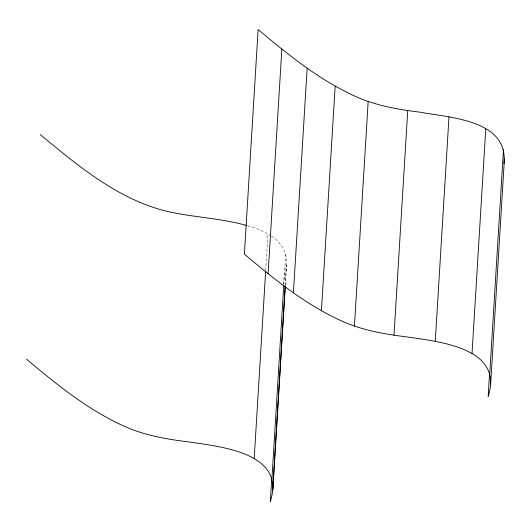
<?xml version="1.0" encoding="UTF-8"?>
<svg xmlns="http://www.w3.org/2000/svg" width="531" height="531" viewBox="0 0 531 531"><rect width="100%" height="100%" fill="white"/><g stroke="black" fill="none" stroke-linecap="round" stroke-linejoin="round"><path stroke-width="0.4" stroke-dasharray="2.65 1.99" d="M265.712 270.219L267.936 233.879M283.614 284.258C283.468 274.374 288.565 264.889 285.744 254.96C283.667 247.054 278.178 240.523 271.434 236.096M283.82 284.291L285.638 254.561M285.26 285.525L286.474 265.706M285.28 285.412L286.548 264.763M247.665 225.794C255.75 228.038 263.628 231.171 270.777 235.605"/><path stroke-width="0.8" d="M254.196 458.518L265.666 271.042M268.109 273.757L281.848 49.117M271.746 478.338L270.332 501.463C286.322 452.538 220.179 446.617 188.014 441.832C165.884 439.124 143.629 435.154 123.225 425.796C87.409 409.428 56.518 384.364 26.55 359.235M271.899 479.201L283.773 285.12M272.735 490.339L285.213 286.348M272.808 489.403L285.233 286.236M293.417 292.793L307.157 68.154M321.428 310.761L335.167 86.122M354.442 326.047L368.182 101.408M394.002 335.134L407.742 110.494M435.254 341.406L448.994 116.767M472.032 353.454L485.772 128.821M489.628 372.457L488.168 396.405C504.151 347.473 438.015 341.559 405.843 336.767C383.721 334.059 361.465 330.09 341.061 320.737C305.245 304.369 274.354 279.306 244.386 254.176L258.126 29.537C288.094 54.666 318.985 79.73 354.801 96.098C375.205 105.457 397.46 109.419 419.583 112.127C449.545 117.743 508.764 119.747 503.926 163.674M489.735 374.136L503.474 149.503M490.624 384.577L504.423 158.862M246.888 225.575C219.276 217.644 190.171 217.438 162.413 210.183C115.466 197.187 77.081 165.055 40.29 134.595"/></g></svg>
